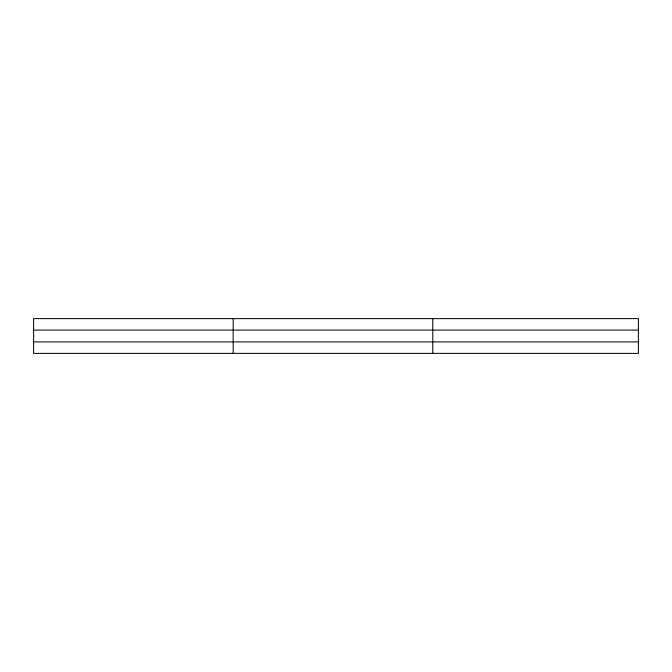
<?xml version="1.0" encoding="UTF-8"?>
<svg xmlns="http://www.w3.org/2000/svg" width="672" height="672" viewBox="0 0 672 672"><rect width="100%" height="100%" fill="white"/><g stroke="black" fill="none" stroke-linecap="round" stroke-linejoin="round"><path stroke-width="1.01" d="M233.184 353.38L233.184 318.62M432.768 353.38L432.768 318.62M638.4 330.095L638.4 318.62L33.6 318.62L33.6 353.38L638.4 353.38L638.4 330.095L33.6 330.095M33.6 341.905L638.4 341.905"/></g></svg>
